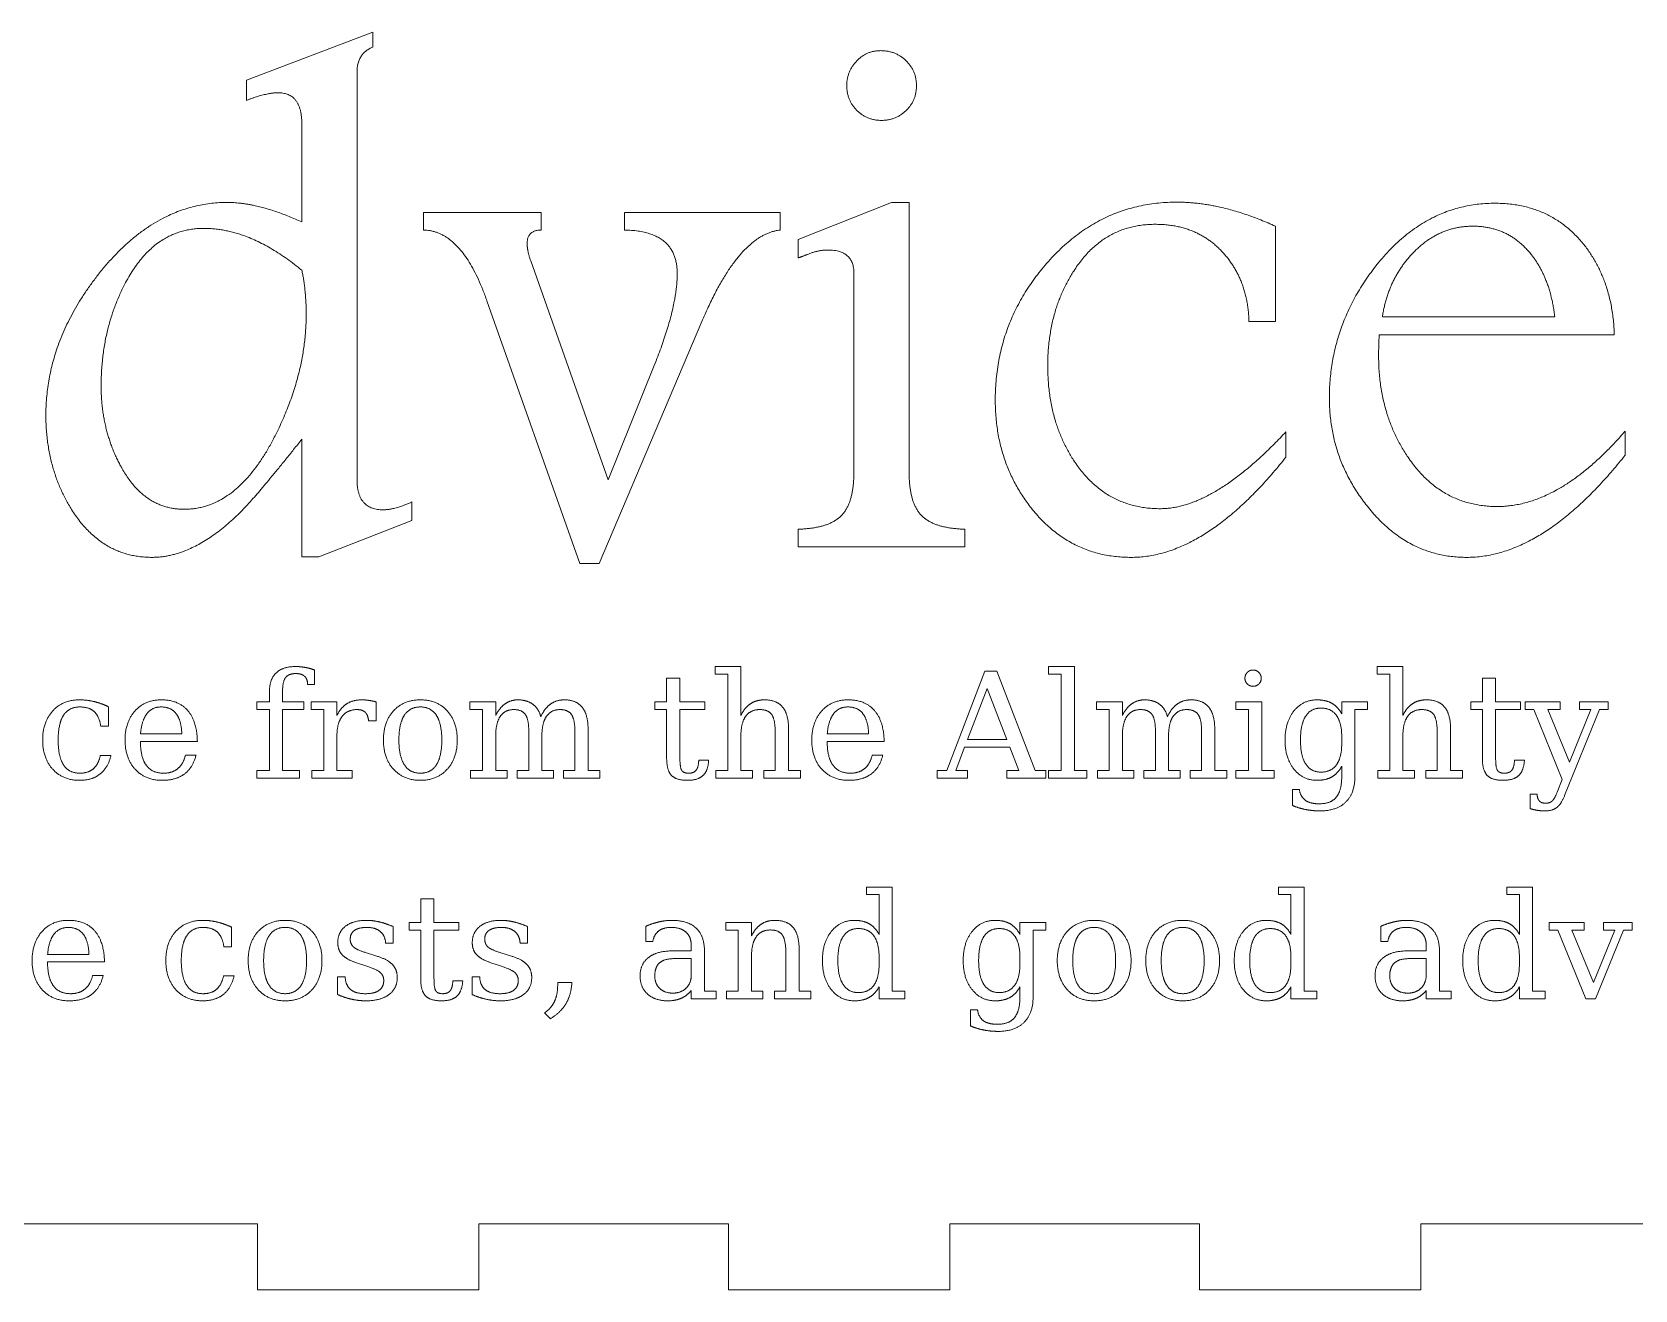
# Model space of a CAD drawing. Header units: millimetres. Extents: x 1 to 454, y 98 to 299.
# Drawn here: x 316 to 388.8, y 97.7 to 154.8 of the extents above; entities that cross this region are included whole.
import ezdxf

# ---------------------------------------------------------------- set-up
doc = ezdxf.new("R2010")
doc.units = ezdxf.units.MM
doc.layers.add('VISIBLE', color=7, linetype='Continuous', lineweight=0)

msp = doc.modelspace()

# ---------------------------------------------------------------- linework, layer by layer
at = {"layer": 'VISIBLE'}
for p, q in [((325.777, 152.604), (331.507, 154.786)), ((331.507, 154.786), (331.507, 154.104)), ((330.788, 152.976), (330.788, 134.484)), ((325.777, 151.686), (325.777, 152.604)), ((328.282, 146.179), (328.282, 150.632)), ((350.793, 145.385), (355.022, 147.06)), ((355.022, 147.06), (355.828, 147.06)), ((355.828, 147.06), (355.828, 134.819)), ((333.801, 146.601), (339.134, 146.601)), ((333.801, 145.807), (333.801, 146.601)), ((339.134, 146.601), (339.134, 145.807)), ((342.917, 146.601), (349.986, 146.601)), ((342.917, 145.807), (342.917, 146.601)), ((349.986, 146.601), (349.986, 145.807)), ((372.447, 145.981), (372.447, 141.665)), ((350.793, 144.542), (350.793, 145.385)), ((338.663, 144.406), (342.185, 134.484)), ((353.323, 134.819), (353.323, 143.86)), ((340.895, 130.689), (336.679, 142.595)), ((377.296, 141.876), (385.11, 141.876)), ((346.427, 141.652), (341.776, 130.689)), ((372.447, 141.665), (371.244, 141.665)), ((387.814, 141.057), (377.148, 141.057)), ((342.185, 134.484), (344.269, 139.668)), ((388.31, 136.691), (388.31, 135.6)), ((328.282, 130.986), (328.282, 136.319)), ((372.918, 136.654), (372.918, 135.501)), ((333.28, 133.479), (333.28, 132.636)), ((333.28, 132.636), (329.051, 130.986)), ((350.793, 131.445), (350.793, 132.239)), ((358.358, 132.239), (358.358, 131.445)), ((329.051, 130.986), (328.282, 130.986)), ((358.358, 131.445), (350.793, 131.445)), ((341.776, 130.689), (340.895, 130.689)), ((328.863, 125.853), (328.863, 125.196)), ((347.027, 125.667), (347.027, 126.011)), ((347.027, 126.011), (348.199, 126.011)), ((348.199, 126.011), (348.199, 123.792)), ((357.535, 121.29), (359.266, 125.806)), ((359.266, 125.806), (359.813, 125.806)), ((359.813, 125.806), (361.548, 121.29)), ((362.154, 125.667), (362.154, 126.011)), ((362.154, 126.011), (363.328, 126.011)), ((363.328, 126.011), (363.328, 121.29)), ((377.054, 126.011), (378.226, 126.011)), ((377.054, 125.667), (377.054, 126.011)), ((378.226, 126.011), (378.226, 123.792)), ((328.863, 125.196), (328.548, 125.196)), ((344.83, 124.407), (344.83, 125.482)), ((344.83, 125.482), (345.433, 125.482)), ((345.433, 125.482), (345.433, 124.407)), ((347.601, 125.667), (347.027, 125.667)), ((347.601, 121.29), (347.601, 125.667)), ((362.73, 125.667), (362.154, 125.667)), ((362.73, 121.29), (362.73, 125.667)), ((377.627, 125.667), (377.054, 125.667)), ((377.627, 121.29), (377.627, 125.667)), ((381.829, 125.482), (382.432, 125.482)), ((381.829, 124.407), (381.829, 125.482)), ((382.432, 125.482), (382.432, 124.407)), ((326.236, 124.407), (326.81, 124.407)), ((326.236, 124.058), (326.236, 124.407)), ((326.81, 124.407), (326.81, 124.842)), ((327.408, 124.854), (327.408, 124.407)), ((327.408, 124.407), (328.375, 124.407)), ((328.375, 124.407), (328.375, 124.058)), ((328.704, 124.066), (328.704, 124.407)), ((328.704, 124.407), (329.876, 124.407)), ((329.876, 124.407), (329.876, 123.79)), ((331.651, 124.412), (331.651, 123.546)), ((335.906, 124.066), (335.906, 124.407)), ((335.906, 124.407), (337.078, 124.407)), ((337.078, 124.407), (337.078, 123.792)), ((344.302, 124.058), (344.302, 124.407)), ((344.302, 124.407), (344.83, 124.407)), ((345.433, 124.407), (346.558, 124.407)), ((346.558, 124.407), (346.558, 124.058)), ((359.373, 125.018), (358.482, 122.706)), ((360.267, 122.706), (359.373, 125.018)), ((364.332, 124.066), (364.332, 124.407)), ((364.332, 124.407), (365.503, 124.407)), ((365.503, 124.407), (365.503, 123.792)), ((370.655, 124.058), (370.655, 124.407)), ((370.655, 124.407), (371.827, 124.407)), ((371.827, 124.407), (371.827, 121.29)), ((375.45, 124.407), (376.622, 124.407)), ((375.45, 123.865), (375.45, 124.407)), ((376.622, 124.407), (376.622, 124.058)), ((381.302, 124.407), (381.829, 124.407)), ((381.302, 124.058), (381.302, 124.407)), ((382.432, 124.407), (383.558, 124.407)), ((383.558, 124.407), (383.558, 124.058)), ((383.768, 124.407), (385.359, 124.407)), ((383.768, 124.058), (383.768, 124.407)), ((385.359, 124.407), (385.359, 124.058)), ((386.236, 124.407), (387.535, 124.407)), ((386.236, 124.058), (386.236, 124.407)), ((387.535, 124.407), (387.535, 124.058)), ((319.51, 124.19), (319.51, 123.304)), ((326.81, 124.058), (326.236, 124.058)), ((326.81, 121.29), (326.81, 124.058)), ((328.375, 124.058), (327.408, 124.058)), ((327.408, 124.058), (327.408, 121.29)), ((329.278, 124.066), (328.704, 124.066)), ((329.278, 121.29), (329.278, 124.066)), ((336.48, 124.066), (335.906, 124.066)), ((336.48, 121.29), (336.48, 124.066)), ((344.83, 124.058), (344.302, 124.058)), ((344.83, 121.859), (344.83, 124.058)), ((345.433, 124.058), (345.433, 121.859)), ((346.558, 124.058), (345.433, 124.058)), ((364.905, 124.066), (364.332, 124.066)), ((364.905, 121.29), (364.905, 124.066)), ((371.229, 124.058), (370.655, 124.058)), ((371.229, 121.29), (371.229, 124.058)), ((376.048, 124.058), (376.048, 121.019)), ((376.622, 124.058), (376.048, 124.058)), ((381.829, 124.058), (381.302, 124.058)), ((381.829, 121.859), (381.829, 124.058)), ((383.558, 124.058), (382.432, 124.058)), ((382.432, 124.058), (382.432, 121.859)), ((384.161, 124.058), (383.768, 124.058)), ((385.455, 120.887), (384.161, 124.058)), ((385.359, 124.058), (384.805, 124.058)), ((384.805, 124.058), (385.779, 121.678)), ((387.147, 124.058), (385.562, 120.164)), ((385.779, 121.678), (386.753, 124.058)), ((386.753, 124.058), (386.236, 124.058)), ((387.535, 124.058), (387.147, 124.058)), ((319.51, 123.304), (319.161, 123.304)), ((320.965, 122.957), (322.84, 122.957)), ((329.876, 122.872), (329.876, 121.29)), ((331.651, 123.546), (331.307, 123.546)), ((337.078, 122.872), (337.078, 121.29)), ((338.575, 121.29), (338.575, 123.101)), ((339.173, 122.872), (339.173, 121.29)), ((340.669, 121.29), (340.669, 123.077)), ((341.268, 123.145), (341.268, 121.29)), ((348.199, 122.872), (348.199, 121.29)), ((349.759, 121.29), (349.759, 122.957)), ((350.362, 123.145), (350.362, 121.29)), ((352.115, 122.957), (353.99, 122.957)), ((365.503, 122.872), (365.503, 121.29)), ((367, 121.29), (367, 123.101)), ((367.598, 122.872), (367.598, 121.29)), ((369.095, 121.29), (369.095, 123.077)), ((369.693, 123.145), (369.693, 121.29)), ((378.226, 122.872), (378.226, 121.29)), ((379.786, 121.29), (379.786, 122.957)), ((380.389, 123.145), (380.389, 121.29)), ((320.965, 122.613), (320.965, 122.586)), ((323.545, 122.613), (320.965, 122.613)), ((354.695, 122.613), (352.115, 122.613)), ((352.115, 122.613), (352.115, 122.586)), ((358.348, 122.357), (357.94, 121.29)), ((360.394, 122.357), (358.348, 122.357)), ((358.482, 122.706), (360.267, 122.706)), ((360.799, 121.29), (360.394, 122.357)), ((375.45, 122.503), (375.45, 122.847)), ((319.144, 121.983), (319.625, 121.983)), ((323.006, 121.993), (323.487, 121.993)), ((346.285, 121.759), (346.736, 121.759)), ((354.156, 121.993), (354.637, 121.993)), ((375.45, 121.019), (375.45, 121.485)), ((383.284, 121.759), (383.736, 121.759)), ((326.236, 120.946), (326.236, 121.29)), ((326.236, 121.29), (326.81, 121.29)), ((328.177, 120.946), (326.236, 120.946)), ((327.408, 121.29), (328.177, 121.29)), ((328.177, 121.29), (328.177, 120.946)), ((328.738, 120.946), (328.738, 121.29)), ((328.738, 121.29), (329.278, 121.29)), ((330.569, 120.946), (328.738, 120.946)), ((329.876, 121.29), (330.569, 121.29)), ((330.569, 121.29), (330.569, 120.946)), ((335.94, 121.29), (336.48, 121.29)), ((335.94, 120.946), (335.94, 121.29)), ((337.598, 120.946), (335.94, 120.946)), ((337.078, 121.29), (337.598, 121.29)), ((337.598, 121.29), (337.598, 120.946)), ((338.055, 121.29), (338.575, 121.29)), ((338.055, 120.946), (338.055, 121.29)), ((339.693, 120.946), (338.055, 120.946)), ((339.173, 121.29), (339.693, 121.29)), ((339.693, 121.29), (339.693, 120.946)), ((340.149, 121.29), (340.669, 121.29)), ((340.149, 120.946), (340.149, 121.29)), ((341.807, 120.946), (340.149, 120.946)), ((341.268, 121.29), (341.807, 121.29)), ((341.807, 121.29), (341.807, 120.946)), ((347.061, 120.946), (347.061, 121.29)), ((347.061, 121.29), (347.601, 121.29)), ((348.719, 120.946), (347.061, 120.946)), ((348.199, 121.29), (348.719, 121.29)), ((348.719, 121.29), (348.719, 120.946)), ((349.241, 120.946), (349.241, 121.29)), ((349.241, 121.29), (349.759, 121.29)), ((350.897, 120.946), (349.241, 120.946)), ((350.362, 121.29), (350.897, 121.29)), ((350.897, 121.29), (350.897, 120.946)), ((357.107, 120.946), (357.107, 121.29)), ((357.107, 121.29), (357.535, 121.29)), ((358.475, 120.946), (357.107, 120.946)), ((357.94, 121.29), (358.475, 121.29)), ((358.475, 121.29), (358.475, 120.946)), ((360.259, 121.29), (360.799, 121.29)), ((360.259, 120.946), (360.259, 121.29)), ((362.027, 120.946), (360.259, 120.946)), ((361.548, 121.29), (362.027, 121.29)), ((362.027, 121.29), (362.027, 120.946)), ((362.154, 120.946), (362.154, 121.29)), ((362.154, 121.29), (362.73, 121.29)), ((363.895, 120.946), (362.154, 120.946)), ((363.328, 121.29), (363.895, 121.29)), ((363.895, 121.29), (363.895, 120.946)), ((364.366, 121.29), (364.905, 121.29)), ((364.366, 120.946), (364.366, 121.29)), ((366.023, 120.946), (364.366, 120.946)), ((365.503, 121.29), (366.023, 121.29)), ((366.023, 121.29), (366.023, 120.946)), ((366.48, 121.29), (367, 121.29)), ((366.48, 120.946), (366.48, 121.29)), ((368.118, 120.946), (366.48, 120.946)), ((367.598, 121.29), (368.118, 121.29)), ((368.118, 121.29), (368.118, 120.946)), ((368.575, 120.946), (368.575, 121.29)), ((368.575, 121.29), (369.095, 121.29)), ((370.232, 120.946), (368.575, 120.946)), ((369.693, 121.29), (370.232, 121.29)), ((370.232, 121.29), (370.232, 120.946)), ((370.655, 120.946), (370.655, 121.29)), ((370.655, 121.29), (371.229, 121.29)), ((372.393, 120.946), (370.655, 120.946)), ((371.827, 121.29), (372.393, 121.29)), ((372.393, 121.29), (372.393, 120.946)), ((377.088, 121.29), (377.627, 121.29)), ((377.088, 120.946), (377.088, 121.29)), ((378.746, 120.946), (377.088, 120.946)), ((378.226, 121.29), (378.746, 121.29)), ((378.746, 121.29), (378.746, 120.946)), ((379.268, 120.946), (379.268, 121.29)), ((379.268, 121.29), (379.786, 121.29)), ((380.923, 120.946), (379.268, 120.946)), ((380.389, 121.29), (380.923, 121.29)), ((380.923, 121.29), (380.923, 120.946)), ((385.225, 120.311), (385.455, 120.887)), ((373.213, 120.435), (373.526, 120.435)), ((373.213, 119.71), (373.213, 120.435)), ((384.002, 119.564), (384.002, 120.225)), ((384.002, 120.225), (384.307, 120.225)), ((353.899, 116.011), (355.064, 116.011)), ((353.899, 115.667), (353.899, 116.011)), ((354.466, 115.667), (353.899, 115.667)), ((354.466, 113.865), (354.466, 115.667)), ((355.064, 116.011), (355.064, 111.29)), ((372.581, 116.011), (373.746, 116.011)), ((372.581, 115.667), (372.581, 116.011)), ((373.147, 115.667), (372.581, 115.667)), ((373.147, 113.865), (373.147, 115.667)), ((373.746, 116.011), (373.746, 111.29)), ((382.942, 116.011), (384.107, 116.011)), ((382.942, 115.667), (382.942, 116.011)), ((383.509, 115.667), (382.942, 115.667)), ((383.509, 113.865), (383.509, 115.667)), ((384.107, 116.011), (384.107, 111.29)), ((333.675, 114.407), (333.675, 115.482)), ((333.675, 115.482), (334.278, 115.482)), ((334.278, 115.482), (334.278, 114.407)), ((325.096, 114.19), (325.096, 113.304)), ((332.425, 114.219), (332.425, 113.465)), ((333.147, 114.407), (333.675, 114.407)), ((333.147, 114.058), (333.147, 114.407)), ((334.278, 114.407), (335.403, 114.407)), ((335.403, 114.407), (335.403, 114.058)), ((338.526, 114.219), (338.526, 113.465)), ((343.892, 113.533), (343.892, 114.234)), ((347.508, 114.407), (348.68, 114.407)), ((347.508, 114.058), (347.508, 114.407)), ((348.68, 114.407), (348.68, 113.792)), ((360.853, 113.865), (360.853, 114.407)), ((360.853, 114.407), (362.024, 114.407)), ((362.024, 114.407), (362.024, 114.058)), ((377.23, 113.533), (377.23, 114.234)), ((384.854, 114.058), (384.854, 114.407)), ((384.854, 114.407), (386.446, 114.407)), ((386.446, 114.407), (386.446, 114.058)), ((387.322, 114.407), (388.621, 114.407)), ((387.322, 114.058), (387.322, 114.407)), ((388.621, 114.407), (388.621, 114.058)), ((332.425, 113.465), (332.081, 113.465)), ((333.675, 114.058), (333.147, 114.058)), ((333.675, 111.859), (333.675, 114.058)), ((334.278, 114.058), (334.278, 111.859)), ((335.403, 114.058), (334.278, 114.058)), ((338.526, 113.465), (338.182, 113.465)), ((344.202, 113.533), (343.892, 113.533)), ((348.082, 114.058), (347.508, 114.058)), ((348.082, 111.29), (348.082, 114.058)), ((361.451, 114.058), (361.451, 111.019)), ((362.024, 114.058), (361.451, 114.058)), ((377.54, 113.533), (377.23, 113.533)), ((385.247, 114.058), (384.854, 114.058)), ((386.522, 110.946), (385.247, 114.058)), ((386.446, 114.058), (385.892, 114.058)), ((385.892, 114.058), (386.866, 111.678)), ((386.866, 111.678), (387.84, 114.058)), ((388.233, 114.058), (386.961, 110.946)), ((387.84, 114.058), (387.322, 114.058)), ((388.621, 114.058), (388.233, 114.058)), ((316.751, 112.957), (318.626, 112.957)), ((325.096, 113.304), (324.747, 113.304)), ((331.211, 113.026), (331.685, 112.879)), ((337.313, 113.026), (337.786, 112.879)), ((345.108, 113.114), (345.948, 113.114)), ((345.948, 112.764), (345.176, 112.764)), ((345.948, 113.114), (345.948, 113.35)), ((345.948, 112.032), (345.948, 112.764)), ((346.546, 113.106), (346.546, 111.29)), ((348.68, 112.872), (348.68, 111.29)), ((350.24, 111.29), (350.24, 112.957)), ((350.843, 113.145), (350.843, 111.29)), ((354.466, 112.506), (354.466, 112.847)), ((360.853, 112.503), (360.853, 112.847)), ((373.147, 112.506), (373.147, 112.847)), ((378.445, 113.114), (379.285, 113.114)), ((379.285, 112.764), (378.514, 112.764)), ((379.285, 113.114), (379.285, 113.35)), ((379.285, 112.032), (379.285, 112.764)), ((379.883, 113.106), (379.883, 111.29)), ((383.509, 112.506), (383.509, 112.847)), ((316.751, 112.613), (316.751, 112.586)), ((319.332, 112.613), (316.751, 112.613)), ((318.792, 111.993), (319.273, 111.993)), ((324.73, 111.983), (325.21, 111.983)), ((331.192, 112.432), (330.76, 112.579)), ((337.293, 112.432), (336.861, 112.579)), ((329.905, 111.944), (330.25, 111.944)), ((329.905, 111.136), (329.905, 111.944)), ((335.13, 111.759), (335.582, 111.759)), ((336.006, 111.944), (336.351, 111.944)), ((336.006, 111.136), (336.006, 111.944)), ((339.888, 111.685), (340.53, 111.685)), ((339.888, 111.566), (339.888, 111.685)), ((345.948, 110.946), (345.948, 111.319)), ((346.546, 111.29), (347.081, 111.29)), ((347.081, 111.29), (347.081, 110.946)), ((347.542, 110.946), (347.542, 111.29)), ((347.542, 111.29), (348.082, 111.29)), ((348.68, 111.29), (349.2, 111.29)), ((349.2, 111.29), (349.2, 110.946)), ((349.722, 110.946), (349.722, 111.29)), ((349.722, 111.29), (350.24, 111.29)), ((350.843, 111.29), (351.377, 111.29)), ((351.377, 111.29), (351.377, 110.946)), ((354.466, 110.946), (354.466, 111.485)), ((355.064, 111.29), (355.638, 111.29)), ((355.638, 111.29), (355.638, 110.946)), ((360.853, 111.019), (360.853, 111.485)), ((373.147, 110.946), (373.147, 111.485)), ((373.746, 111.29), (374.319, 111.29)), ((374.319, 111.29), (374.319, 110.946)), ((379.285, 110.946), (379.285, 111.319)), ((379.883, 111.29), (380.418, 111.29)), ((380.418, 111.29), (380.418, 110.946)), ((383.509, 110.946), (383.509, 111.485)), ((384.107, 111.29), (384.681, 111.29)), ((384.681, 111.29), (384.681, 110.946)), ((347.081, 110.946), (345.948, 110.946)), ((349.2, 110.946), (347.542, 110.946)), ((351.377, 110.946), (349.722, 110.946)), ((355.638, 110.946), (354.466, 110.946)), ((374.319, 110.946), (373.147, 110.946)), ((380.418, 110.946), (379.285, 110.946)), ((384.681, 110.946), (383.509, 110.946)), ((386.961, 110.946), (386.522, 110.946)), ((339.556, 110.037), (339.295, 110.299)), ((358.616, 110.435), (358.929, 110.435)), ((358.616, 109.71), (358.616, 110.435)), ((326.266, 100.738), (314.943, 100.738)), ((326.266, 97.738), (326.266, 100.738)), ((347.63, 100.738), (336.306, 100.738)), ((336.306, 100.738), (336.306, 97.738)), ((347.63, 97.738), (347.63, 100.738)), ((368.994, 100.738), (357.67, 100.738)), ((357.67, 100.738), (357.67, 97.738)), ((368.994, 97.738), (368.994, 100.738)), ((390.357, 100.738), (379.034, 100.738)), ((379.034, 100.738), (379.034, 97.738)), ((336.306, 97.738), (326.266, 97.738)), ((357.67, 97.738), (347.63, 97.738)), ((379.034, 97.738), (368.994, 97.738))]:
    msp.add_line(p, q, dxfattribs=at)
for points in [[(331.507, 154.104), (330.788, 153.819), (330.788, 152.976)], [(353, 152.356), (353, 153), (353.447, 153.472)], [(353.447, 153.472), (353.893, 153.943), (354.538, 153.943)], [(354.538, 153.943), (355.22, 153.943), (355.691, 153.484)], [(355.691, 153.484), (356.163, 153.025), (356.163, 152.356)], [(327.203, 152.033), (326.645, 152.033), (325.777, 151.686)], [(328.282, 150.632), (328.282, 152.033), (327.203, 152.033)], [(353.459, 151.233), (353, 151.686), (353, 152.356)], [(356.163, 152.356), (356.163, 151.686), (355.698, 151.233)], [(354.575, 150.78), (353.918, 150.78), (353.459, 151.233)], [(355.698, 151.233), (355.233, 150.78), (354.575, 150.78)], [(319.067, 143.81), (321.635, 147.06), (324.909, 147.06)], [(324.909, 147.06), (326.323, 147.06), (328.282, 146.179)], [(362.066, 144.294), (364.497, 147.072), (367.97, 147.072)], [(367.97, 147.072), (370.041, 147.072), (372.447, 145.981)], [(376.974, 144.145), (379.219, 147.023), (382.406, 147.023)], [(382.406, 147.023), (384.862, 147.023), (386.362, 145.237)], [(323.842, 145.882), (321.548, 145.882), (320.246, 143.339)], [(328.282, 143.984), (325.975, 145.882), (323.842, 145.882)], [(336.679, 142.595), (335.562, 145.782), (333.801, 145.807)], [(339.134, 145.807), (338.502, 145.807), (338.502, 145.199)], [(345.311, 143.835), (345.311, 145.77), (342.917, 145.807)], [(349.986, 145.807), (348.089, 145.609), (346.427, 141.652)], [(366.99, 146.068), (364.646, 146.068), (363.294, 143.947)], [(370.035, 144.815), (368.875, 146.068), (366.99, 146.068)], [(381.402, 145.981), (379.802, 145.981), (378.623, 144.703)], [(384.043, 144.703), (383.026, 145.981), (381.402, 145.981)], [(338.502, 145.199), (338.502, 144.877), (338.663, 144.406)], [(351.189, 144.691), (350.904, 144.579), (350.793, 144.542)], [(352.132, 144.902), (351.698, 144.902), (351.189, 144.691)], [(353.323, 143.86), (353.323, 144.902), (352.132, 144.902)], [(371.244, 141.665), (371.194, 143.562), (370.035, 144.815)], [(378.623, 144.703), (377.544, 143.537), (377.296, 141.876)], [(385.11, 141.876), (384.924, 143.587), (384.043, 144.703)], [(386.362, 145.237), (387.739, 143.562), (387.814, 141.057)], [(328.481, 141.975), (328.481, 143.103), (328.282, 143.984)], [(359.735, 138.093), (359.735, 141.615), (362.066, 144.294)], [(374.89, 138.192), (374.89, 141.466), (376.974, 144.145)], [(316.674, 137.411), (316.674, 140.772), (319.067, 143.81)], [(320.246, 143.339), (319.179, 141.268), (319.179, 138.738)], [(344.269, 139.668), (345.311, 142.26), (345.311, 143.835)], [(363.294, 143.947), (362.116, 142.124), (362.116, 139.643)], [(327.067, 136.468), (328.481, 139.271), (328.481, 141.975)], [(377.148, 141.057), (377.123, 140.412), (377.123, 140.114)], [(362.116, 139.643), (362.116, 137.101), (363.356, 135.265)], [(377.123, 140.114), (377.123, 137.46), (378.462, 135.501)], [(319.179, 138.738), (319.179, 136.753), (320.06, 135.116)], [(376.602, 133.293), (374.89, 135.451), (374.89, 138.192)], [(317.84, 133.132), (316.674, 135.005), (316.674, 137.411)], [(361.372, 133.194), (359.735, 135.278), (359.735, 138.093)], [(382.505, 133.268), (385.358, 133.268), (388.31, 136.691)], [(322.949, 133.144), (325.38, 133.144), (327.067, 136.468)], [(328.282, 136.319), (326.224, 133.715), (325.38, 132.896)], [(367.213, 133.169), (369.669, 133.169), (372.918, 136.654)], [(363.356, 135.265), (364.782, 133.169), (367.213, 133.169)], [(372.918, 135.501), (369.297, 130.962), (365.899, 130.962)], [(378.462, 135.501), (379.975, 133.268), (382.505, 133.268)], [(388.31, 135.6), (384.626, 130.962), (381.116, 130.962)], [(320.06, 135.116), (321.114, 133.144), (322.949, 133.144)], [(352.752, 132.853), (353.323, 133.43), (353.323, 134.819)], [(355.828, 134.819), (355.828, 133.43), (356.398, 132.853)], [(330.788, 134.484), (330.788, 133.12), (331.966, 133.12)], [(321.486, 130.962), (319.204, 130.962), (317.84, 133.132)], [(331.966, 133.12), (332.499, 133.12), (333.28, 133.479)], [(365.899, 130.962), (363.145, 130.962), (361.372, 133.194)], [(381.116, 130.962), (378.437, 130.962), (376.602, 133.293)], [(325.38, 132.896), (323.371, 130.962), (321.486, 130.962)], [(350.793, 132.239), (352.182, 132.276), (352.752, 132.853)], [(356.398, 132.853), (356.969, 132.276), (358.358, 132.239)], [(327.111, 125.716), (327.413, 126.011), (327.994, 126.011)], [(327.994, 126.011), (328.211, 126.011), (328.429, 125.972)], [(328.429, 125.972), (328.648, 125.933), (328.863, 125.853)], [(371.169, 125.742), (371.277, 125.853), (371.431, 125.853)], [(371.431, 125.853), (371.583, 125.853), (371.691, 125.742)], [(326.81, 124.842), (326.81, 125.421), (327.111, 125.716)], [(327.544, 125.509), (327.408, 125.325), (327.408, 124.854)], [(328.018, 125.692), (327.681, 125.692), (327.544, 125.509)], [(328.41, 125.566), (328.274, 125.692), (328.018, 125.692)], [(328.548, 125.196), (328.545, 125.44), (328.41, 125.566)], [(371.06, 125.482), (371.06, 125.631), (371.169, 125.742)], [(371.169, 125.22), (371.06, 125.328), (371.06, 125.482)], [(371.431, 125.113), (371.277, 125.113), (371.169, 125.22)], [(371.692, 125.22), (371.585, 125.113), (371.431, 125.113)], [(371.691, 125.742), (371.8, 125.631), (371.8, 125.482)], [(371.8, 125.482), (371.8, 125.328), (371.692, 125.22)], [(316.988, 124.003), (317.447, 124.5), (318.201, 124.5)], [(318.201, 124.5), (318.531, 124.5), (318.855, 124.423)], [(318.855, 124.423), (319.18, 124.346), (319.51, 124.19)], [(320.717, 123.999), (321.17, 124.5), (321.905, 124.5)], [(321.905, 124.5), (322.689, 124.5), (323.108, 124.017)], [(329.876, 123.79), (330.052, 124.151), (330.329, 124.326)], [(330.329, 124.326), (330.606, 124.5), (331.004, 124.5)], [(331.004, 124.5), (331.15, 124.5), (331.312, 124.477)], [(331.312, 124.477), (331.473, 124.454), (331.651, 124.412)], [(332.443, 124.002), (332.901, 124.5), (333.66, 124.5)], [(333.66, 124.5), (334.417, 124.5), (334.875, 124.002)], [(337.502, 124.318), (337.759, 124.5), (338.084, 124.5)], [(338.084, 124.5), (338.489, 124.5), (338.759, 124.3)], [(339.562, 124.306), (339.832, 124.5), (340.189, 124.5)], [(340.189, 124.5), (340.733, 124.5), (341, 124.163)], [(348.631, 124.321), (348.897, 124.5), (349.249, 124.5)], [(349.249, 124.5), (349.822, 124.5), (350.092, 124.172)], [(351.867, 123.999), (352.32, 124.5), (353.055, 124.5)], [(353.055, 124.5), (353.838, 124.5), (354.258, 124.017)], [(365.927, 124.318), (366.185, 124.5), (366.509, 124.5)], [(366.509, 124.5), (366.915, 124.5), (367.184, 124.3)], [(367.988, 124.306), (368.257, 124.5), (368.614, 124.5)], [(368.614, 124.5), (369.158, 124.5), (369.426, 124.163)], [(373.283, 123.996), (373.687, 124.5), (374.329, 124.5)], [(374.329, 124.5), (374.73, 124.5), (375.002, 124.345)], [(375.002, 124.345), (375.274, 124.19), (375.45, 123.865)], [(378.658, 124.321), (378.924, 124.5), (379.275, 124.5)], [(379.275, 124.5), (379.849, 124.5), (380.119, 124.172)], [(316.529, 122.676), (316.529, 123.507), (316.988, 124.003)], [(317.476, 123.802), (317.23, 123.426), (317.23, 122.676)], [(318.209, 124.178), (317.723, 124.178), (317.476, 123.802)], [(318.863, 123.969), (318.633, 124.178), (318.209, 124.178)], [(319.161, 123.304), (319.092, 123.76), (318.863, 123.969)], [(320.264, 122.676), (320.264, 123.497), (320.717, 123.999)], [(321.254, 123.869), (321.016, 123.56), (320.965, 122.957)], [(321.905, 124.178), (321.492, 124.178), (321.254, 123.869)], [(322.585, 123.87), (322.349, 124.178), (321.905, 124.178)], [(322.84, 122.957), (322.82, 123.563), (322.585, 123.87)], [(323.108, 124.017), (323.528, 123.533), (323.545, 122.613)], [(330.113, 123.752), (329.876, 123.446), (329.876, 122.872)], [(330.792, 124.058), (330.35, 124.058), (330.113, 123.752)], [(331.163, 123.931), (331.036, 124.058), (330.792, 124.058)], [(331.307, 123.546), (331.29, 123.804), (331.163, 123.931)], [(331.985, 122.676), (331.985, 123.504), (332.443, 124.002)], [(332.931, 123.798), (332.686, 123.419), (332.686, 122.676)], [(333.66, 124.178), (333.177, 124.178), (332.931, 123.798)], [(334.387, 123.798), (334.141, 124.178), (333.66, 124.178)], [(334.632, 122.676), (334.632, 123.419), (334.387, 123.798)], [(334.875, 124.002), (335.333, 123.504), (335.333, 122.676)], [(337.078, 123.792), (337.244, 124.136), (337.502, 124.318)], [(337.288, 123.756), (337.078, 123.453), (337.078, 122.872)], [(337.901, 124.058), (337.498, 124.058), (337.288, 123.756)], [(338.418, 123.839), (338.262, 124.058), (337.901, 124.058)], [(338.575, 123.101), (338.575, 123.619), (338.418, 123.839)], [(338.759, 124.3), (339.029, 124.1), (339.122, 123.734)], [(339.122, 123.734), (339.293, 124.112), (339.562, 124.306)], [(339.383, 123.756), (339.173, 123.453), (339.173, 122.872)], [(339.996, 124.058), (339.593, 124.058), (339.383, 123.756)], [(340.513, 123.834), (340.357, 124.058), (339.996, 124.058)], [(340.669, 123.077), (340.669, 123.609), (340.513, 123.834)], [(341, 124.163), (341.268, 123.826), (341.268, 123.145)], [(348.199, 123.792), (348.365, 124.141), (348.631, 124.321)], [(348.417, 123.756), (348.199, 123.453), (348.199, 122.872)], [(349.053, 124.058), (348.636, 124.058), (348.417, 123.756)], [(349.604, 123.825), (349.449, 124.058), (349.053, 124.058)], [(349.759, 122.957), (349.759, 123.592), (349.604, 123.825)], [(350.092, 124.172), (350.362, 123.843), (350.362, 123.145)], [(351.414, 122.676), (351.414, 123.497), (351.867, 123.999)], [(352.404, 123.869), (352.166, 123.56), (352.115, 122.957)], [(353.055, 124.178), (352.642, 124.178), (352.404, 123.869)], [(353.735, 123.87), (353.499, 124.178), (353.055, 124.178)], [(353.99, 122.957), (353.97, 123.563), (353.735, 123.87)], [(354.258, 124.017), (354.678, 123.533), (354.695, 122.613)], [(365.503, 123.792), (365.669, 124.136), (365.927, 124.318)], [(365.713, 123.756), (365.503, 123.453), (365.503, 122.872)], [(366.326, 124.058), (365.923, 124.058), (365.713, 123.756)], [(366.844, 123.839), (366.688, 124.058), (366.326, 124.058)], [(367, 123.101), (367, 123.619), (366.844, 123.839)], [(367.184, 124.3), (367.454, 124.1), (367.547, 123.734)], [(367.547, 123.734), (367.718, 124.112), (367.988, 124.306)], [(367.808, 123.756), (367.598, 123.453), (367.598, 122.872)], [(368.421, 124.058), (368.018, 124.058), (367.808, 123.756)], [(368.939, 123.834), (368.782, 124.058), (368.421, 124.058)], [(369.095, 123.077), (369.095, 123.609), (368.939, 123.834)], [(369.426, 124.163), (369.693, 123.826), (369.693, 123.145)], [(372.879, 122.676), (372.879, 123.492), (373.283, 123.996)], [(373.816, 123.762), (373.58, 123.397), (373.58, 122.676)], [(374.515, 124.127), (374.053, 124.127), (373.816, 123.762)], [(375.21, 123.797), (374.971, 124.127), (374.515, 124.127)], [(375.45, 122.847), (375.45, 123.468), (375.21, 123.797)], [(378.226, 123.792), (378.392, 124.141), (378.658, 124.321)], [(378.444, 123.756), (378.226, 123.453), (378.226, 122.872)], [(379.08, 124.058), (378.663, 124.058), (378.444, 123.756)], [(379.631, 123.825), (379.476, 124.058), (379.08, 124.058)], [(379.786, 122.957), (379.786, 123.592), (379.631, 123.825)], [(380.119, 124.172), (380.389, 123.843), (380.389, 123.145)], [(316.988, 121.35), (316.529, 121.849), (316.529, 122.676)], [(317.23, 122.676), (317.23, 121.927), (317.475, 121.55)], [(320.724, 121.35), (320.264, 121.849), (320.264, 122.676)], [(320.965, 122.586), (320.965, 121.885), (321.229, 121.529)], [(332.444, 121.35), (331.985, 121.849), (331.985, 122.676)], [(332.686, 122.676), (332.686, 121.934), (332.934, 121.553)], [(334.387, 121.553), (334.632, 121.934), (334.632, 122.676)], [(335.333, 122.676), (335.333, 121.849), (334.875, 121.35)], [(351.874, 121.35), (351.414, 121.849), (351.414, 122.676)], [(352.115, 122.586), (352.115, 121.885), (352.378, 121.529)], [(373.284, 121.357), (372.879, 121.864), (372.879, 122.676)], [(373.58, 122.676), (373.58, 121.961), (373.816, 121.593)], [(375.21, 121.551), (375.45, 121.878), (375.45, 122.503)], [(317.475, 121.55), (317.72, 121.173), (318.209, 121.173)], [(318.827, 121.374), (319.058, 121.575), (319.144, 121.983)], [(319.625, 121.983), (319.498, 121.429), (319.136, 121.14)], [(321.229, 121.529), (321.492, 121.173), (322.007, 121.173)], [(322.653, 121.379), (322.906, 121.585), (323.006, 121.993)], [(323.487, 121.993), (323.343, 121.424), (322.957, 121.137)], [(332.934, 121.553), (333.182, 121.173), (333.66, 121.173)], [(333.66, 121.173), (334.141, 121.173), (334.387, 121.553)], [(345.044, 121.08), (344.83, 121.309), (344.83, 121.859)], [(345.433, 121.859), (345.433, 121.419), (345.517, 121.296)], [(346.17, 121.311), (346.277, 121.448), (346.285, 121.759)], [(346.736, 121.759), (346.71, 121.287), (346.479, 121.069)], [(352.378, 121.529), (352.642, 121.173), (353.157, 121.173)], [(353.803, 121.379), (354.056, 121.585), (354.156, 121.993)], [(354.637, 121.993), (354.493, 121.424), (354.107, 121.137)], [(373.816, 121.593), (374.053, 121.224), (374.515, 121.224)], [(374.515, 121.224), (374.971, 121.224), (375.21, 121.551)], [(375.45, 121.485), (375.274, 121.16), (375.002, 121.005)], [(382.044, 121.08), (381.829, 121.309), (381.829, 121.859)], [(382.432, 121.859), (382.432, 121.419), (382.516, 121.296)], [(383.169, 121.311), (383.277, 121.448), (383.284, 121.759)], [(383.736, 121.759), (383.709, 121.287), (383.478, 121.069)], [(318.201, 120.85), (317.447, 120.85), (316.988, 121.35)], [(319.136, 121.14), (318.775, 120.85), (318.201, 120.85)], [(318.209, 121.173), (318.597, 121.173), (318.827, 121.374)], [(321.944, 120.85), (321.185, 120.85), (320.724, 121.35)], [(322.957, 121.137), (322.571, 120.85), (321.944, 120.85)], [(322.007, 121.173), (322.4, 121.173), (322.653, 121.379)], [(333.66, 120.85), (332.903, 120.85), (332.444, 121.35)], [(334.875, 121.35), (334.417, 120.85), (333.66, 120.85)], [(345.777, 120.85), (345.259, 120.85), (345.044, 121.08)], [(345.517, 121.296), (345.601, 121.173), (345.831, 121.173)], [(346.479, 121.069), (346.248, 120.85), (345.777, 120.85)], [(345.831, 121.173), (346.063, 121.173), (346.17, 121.311)], [(353.094, 120.85), (352.335, 120.85), (351.874, 121.35)], [(354.107, 121.137), (353.721, 120.85), (353.094, 120.85)], [(353.157, 121.173), (353.55, 121.173), (353.803, 121.379)], [(374.329, 120.85), (373.689, 120.85), (373.284, 121.357)], [(375.002, 121.005), (374.73, 120.85), (374.329, 120.85)], [(375.203, 120.084), (375.45, 120.382), (375.45, 121.019)], [(376.048, 121.019), (376.048, 120.274), (375.638, 119.869)], [(382.776, 120.85), (382.259, 120.85), (382.044, 121.08)], [(382.516, 121.296), (382.601, 121.173), (382.83, 121.173)], [(383.478, 121.069), (383.248, 120.85), (382.776, 120.85)], [(382.83, 121.173), (383.062, 121.173), (383.169, 121.311)], [(373.526, 120.435), (373.585, 120.098), (373.803, 119.942)], [(374.429, 119.786), (374.957, 119.786), (375.203, 120.084)], [(384.307, 120.225), (384.327, 120.006), (384.419, 119.909)], [(384.996, 119.912), (385.105, 120.01), (385.225, 120.311)], [(385.562, 120.164), (385.398, 119.759), (385.199, 119.611)], [(373.813, 119.526), (373.499, 119.588), (373.213, 119.71)], [(373.803, 119.942), (374.022, 119.786), (374.429, 119.786)], [(374.468, 119.464), (374.126, 119.464), (373.813, 119.526)], [(375.638, 119.869), (375.228, 119.464), (374.468, 119.464)], [(384.327, 119.489), (384.166, 119.515), (384.002, 119.564)], [(384.639, 119.464), (384.488, 119.464), (384.327, 119.489)], [(384.419, 119.909), (384.512, 119.813), (384.708, 119.813)], [(385.199, 119.611), (385.001, 119.464), (384.639, 119.464)], [(384.708, 119.813), (384.886, 119.813), (384.996, 119.912)], [(316.503, 113.999), (316.956, 114.5), (317.691, 114.5)], [(317.691, 114.178), (317.278, 114.178), (317.04, 113.869)], [(317.691, 114.5), (318.475, 114.5), (318.895, 114.017)], [(318.371, 113.87), (318.135, 114.178), (317.691, 114.178)], [(322.574, 114.003), (323.033, 114.5), (323.787, 114.5)], [(323.794, 114.178), (323.309, 114.178), (323.062, 113.802)], [(323.787, 114.5), (324.117, 114.5), (324.441, 114.423)], [(324.449, 113.969), (324.219, 114.178), (323.794, 114.178)], [(324.441, 114.423), (324.766, 114.346), (325.096, 114.19)], [(326.308, 114.002), (326.766, 114.5), (327.525, 114.5)], [(327.525, 114.178), (327.042, 114.178), (326.796, 113.798)], [(327.525, 114.5), (328.282, 114.5), (328.74, 114.002)], [(328.251, 113.798), (328.006, 114.178), (327.525, 114.178)], [(329.913, 113.485), (329.913, 113.961), (330.261, 114.23)], [(330.261, 114.23), (330.608, 114.5), (331.224, 114.5)], [(331.243, 114.178), (330.867, 114.178), (330.673, 114.045)], [(331.224, 114.5), (331.497, 114.5), (331.8, 114.428)], [(331.846, 113.989), (331.624, 114.178), (331.243, 114.178)], [(331.8, 114.428), (332.103, 114.356), (332.425, 114.219)], [(336.014, 113.485), (336.014, 113.961), (336.362, 114.23)], [(336.362, 114.23), (336.71, 114.5), (337.325, 114.5)], [(337.344, 114.178), (336.968, 114.178), (336.774, 114.045)], [(337.325, 114.5), (337.598, 114.5), (337.901, 114.428)], [(337.947, 113.989), (337.725, 114.178), (337.344, 114.178)], [(337.901, 114.428), (338.204, 114.356), (338.526, 114.219)], [(343.892, 114.234), (344.205, 114.368), (344.499, 114.434)], [(345.037, 114.178), (344.678, 114.178), (344.466, 114.016)], [(344.499, 114.434), (344.793, 114.5), (345.074, 114.5)], [(345.709, 113.962), (345.469, 114.178), (345.037, 114.178)], [(345.074, 114.5), (345.794, 114.5), (346.17, 114.144)], [(348.68, 113.792), (348.846, 114.141), (349.112, 114.321)], [(349.112, 114.321), (349.378, 114.5), (349.73, 114.5)], [(349.73, 114.5), (350.303, 114.5), (350.573, 114.172)], [(350.573, 114.172), (350.843, 113.843), (350.843, 113.145)], [(352.299, 113.996), (352.703, 114.5), (353.345, 114.5)], [(353.345, 114.5), (353.746, 114.5), (354.018, 114.345)], [(354.018, 114.345), (354.29, 114.19), (354.466, 113.865)], [(358.686, 113.996), (359.09, 114.5), (359.732, 114.5)], [(359.732, 114.5), (360.132, 114.5), (360.405, 114.345)], [(360.405, 114.345), (360.677, 114.19), (360.853, 113.865)], [(363.007, 114.002), (363.465, 114.5), (364.224, 114.5)], [(364.224, 114.178), (363.741, 114.178), (363.495, 113.798)], [(364.224, 114.5), (364.981, 114.5), (365.439, 114.002)], [(364.95, 113.798), (364.705, 114.178), (364.224, 114.178)], [(367.021, 114.002), (367.479, 114.5), (368.238, 114.5)], [(368.238, 114.178), (367.754, 114.178), (367.509, 113.798)], [(368.238, 114.5), (368.995, 114.5), (369.452, 114.002)], [(368.964, 113.798), (368.719, 114.178), (368.238, 114.178)], [(370.981, 113.996), (371.385, 114.5), (372.027, 114.5)], [(372.027, 114.5), (372.427, 114.5), (372.699, 114.345)], [(372.699, 114.345), (372.972, 114.19), (373.147, 113.865)], [(377.23, 114.234), (377.542, 114.368), (377.836, 114.434)], [(378.375, 114.178), (378.016, 114.178), (377.803, 114.016)], [(377.836, 114.434), (378.13, 114.5), (378.411, 114.5)], [(379.046, 113.962), (378.807, 114.178), (378.375, 114.178)], [(378.411, 114.5), (379.131, 114.5), (379.507, 114.144)], [(381.342, 113.996), (381.746, 114.5), (382.388, 114.5)], [(382.388, 114.5), (382.789, 114.5), (383.061, 114.345)], [(383.061, 114.345), (383.333, 114.19), (383.509, 113.865)], [(316.05, 112.676), (316.05, 113.497), (316.503, 113.999)], [(317.04, 113.869), (316.802, 113.56), (316.751, 112.957)], [(318.626, 112.957), (318.606, 113.563), (318.371, 113.87)], [(318.895, 114.017), (319.314, 113.533), (319.332, 112.613)], [(322.115, 112.676), (322.115, 113.507), (322.574, 114.003)], [(323.062, 113.802), (322.815, 113.426), (322.815, 112.676)], [(324.747, 113.304), (324.678, 113.76), (324.449, 113.969)], [(325.85, 112.676), (325.85, 113.504), (326.308, 114.002)], [(326.796, 113.798), (326.551, 113.419), (326.551, 112.676)], [(328.497, 112.676), (328.497, 113.419), (328.251, 113.798)], [(328.74, 114.002), (329.197, 113.504), (329.197, 112.676)], [(330.113, 112.938), (329.913, 113.153), (329.913, 113.485)], [(330.673, 114.045), (330.479, 113.912), (330.479, 113.643)], [(330.479, 113.643), (330.479, 113.426), (330.626, 113.294)], [(332.081, 113.465), (332.068, 113.8), (331.846, 113.989)], [(336.214, 112.938), (336.014, 113.153), (336.014, 113.485)], [(336.774, 114.045), (336.58, 113.912), (336.58, 113.643)], [(336.58, 113.643), (336.58, 113.426), (336.727, 113.294)], [(338.182, 113.465), (338.169, 113.8), (337.947, 113.989)], [(344.466, 114.016), (344.253, 113.853), (344.202, 113.533)], [(345.948, 113.35), (345.948, 113.746), (345.709, 113.962)], [(346.17, 114.144), (346.546, 113.787), (346.546, 113.106)], [(348.898, 113.759), (348.68, 113.455), (348.68, 112.872)], [(349.534, 114.063), (349.117, 114.063), (348.898, 113.759)], [(350.084, 113.828), (349.927, 114.063), (349.534, 114.063)], [(350.24, 112.957), (350.24, 113.592), (350.084, 113.828)], [(351.895, 112.676), (351.895, 113.492), (352.299, 113.996)], [(352.833, 113.762), (352.596, 113.397), (352.596, 112.676)], [(353.531, 114.127), (353.069, 114.127), (352.833, 113.762)], [(354.227, 113.798), (353.987, 114.127), (353.531, 114.127)], [(354.466, 112.847), (354.466, 113.47), (354.227, 113.798)], [(358.282, 112.676), (358.282, 113.492), (358.686, 113.996)], [(359.219, 113.762), (358.982, 113.397), (358.982, 112.676)], [(359.918, 114.127), (359.456, 114.127), (359.219, 113.762)], [(360.613, 113.797), (360.374, 114.127), (359.918, 114.127)], [(360.853, 112.847), (360.853, 113.468), (360.613, 113.797)], [(362.549, 112.676), (362.549, 113.504), (363.007, 114.002)], [(363.495, 113.798), (363.25, 113.419), (363.25, 112.676)], [(365.196, 112.676), (365.196, 113.419), (364.95, 113.798)], [(365.439, 114.002), (365.897, 113.504), (365.897, 112.676)], [(366.563, 112.676), (366.563, 113.504), (367.021, 114.002)], [(367.509, 113.798), (367.264, 113.419), (367.264, 112.676)], [(369.21, 112.676), (369.21, 113.419), (368.964, 113.798)], [(369.452, 114.002), (369.91, 113.504), (369.91, 112.676)], [(370.577, 112.676), (370.577, 113.492), (370.981, 113.996)], [(371.514, 113.762), (371.277, 113.397), (371.277, 112.676)], [(372.212, 114.127), (371.751, 114.127), (371.514, 113.762)], [(372.908, 113.798), (372.669, 114.127), (372.212, 114.127)], [(373.147, 112.847), (373.147, 113.47), (372.908, 113.798)], [(377.803, 114.016), (377.591, 113.853), (377.54, 113.533)], [(379.285, 113.35), (379.285, 113.746), (379.046, 113.962)], [(379.507, 114.144), (379.883, 113.787), (379.883, 113.106)], [(380.938, 112.676), (380.938, 113.492), (381.342, 113.996)], [(381.876, 113.762), (381.639, 113.397), (381.639, 112.676)], [(382.574, 114.127), (382.112, 114.127), (381.876, 113.762)], [(383.27, 113.798), (383.03, 114.127), (382.574, 114.127)], [(383.509, 112.847), (383.509, 113.47), (383.27, 113.798)], [(330.76, 112.579), (330.313, 112.723), (330.113, 112.938)], [(330.626, 113.294), (330.772, 113.162), (331.211, 113.026)], [(331.685, 112.879), (332.178, 112.725), (332.394, 112.496)], [(336.861, 112.579), (336.414, 112.723), (336.214, 112.938)], [(336.727, 113.294), (336.873, 113.162), (337.313, 113.026)], [(337.786, 112.879), (338.279, 112.725), (338.495, 112.496)], [(343.626, 111.983), (343.626, 112.52), (344.013, 112.817)], [(344.013, 112.817), (344.4, 113.114), (345.108, 113.114)], [(345.176, 112.764), (344.73, 112.764), (344.511, 112.573)], [(376.963, 111.983), (376.963, 112.52), (377.35, 112.817)], [(377.35, 112.817), (377.737, 113.114), (378.445, 113.114)], [(378.514, 112.764), (378.067, 112.764), (377.848, 112.573)], [(316.511, 111.35), (316.05, 111.849), (316.05, 112.676)], [(316.751, 112.586), (316.751, 111.885), (317.015, 111.529)], [(318.439, 111.379), (318.692, 111.585), (318.792, 111.993)], [(319.273, 111.993), (319.129, 111.424), (318.743, 111.137)], [(322.574, 111.35), (322.115, 111.849), (322.115, 112.676)], [(322.815, 112.676), (322.815, 111.927), (323.061, 111.55)], [(324.413, 111.374), (324.644, 111.575), (324.73, 111.983)], [(325.21, 111.983), (325.084, 111.429), (324.722, 111.14)], [(326.309, 111.35), (325.85, 111.849), (325.85, 112.676)], [(326.551, 112.676), (326.551, 111.934), (326.799, 111.553)], [(328.251, 111.553), (328.497, 111.934), (328.497, 112.676)], [(329.197, 112.676), (329.197, 111.849), (328.74, 111.35)], [(331.843, 112.133), (331.688, 112.274), (331.192, 112.432)], [(331.998, 111.766), (331.998, 111.993), (331.843, 112.133)], [(332.394, 112.496), (332.61, 112.266), (332.61, 111.905)], [(337.944, 112.133), (337.789, 112.274), (337.293, 112.432)], [(338.099, 111.766), (338.099, 111.993), (337.944, 112.133)], [(338.495, 112.496), (338.711, 112.266), (338.711, 111.905)], [(343.964, 111.157), (343.626, 111.463), (343.626, 111.983)], [(344.511, 112.573), (344.293, 112.381), (344.293, 111.983)], [(344.293, 111.983), (344.293, 111.622), (344.515, 111.411)], [(345.718, 111.43), (345.948, 111.661), (345.948, 112.032)], [(352.3, 111.357), (351.895, 111.864), (351.895, 112.676)], [(352.596, 112.676), (352.596, 111.961), (352.833, 111.593)], [(354.227, 111.551), (354.466, 111.878), (354.466, 112.506)], [(358.687, 111.357), (358.282, 111.864), (358.282, 112.676)], [(358.982, 112.676), (358.982, 111.961), (359.219, 111.593)], [(360.613, 111.551), (360.853, 111.878), (360.853, 112.503)], [(363.008, 111.35), (362.549, 111.849), (362.549, 112.676)], [(363.25, 112.676), (363.25, 111.934), (363.498, 111.553)], [(364.95, 111.553), (365.196, 111.934), (365.196, 112.676)], [(365.897, 112.676), (365.897, 111.849), (365.439, 111.35)], [(367.022, 111.35), (366.563, 111.849), (366.563, 112.676)], [(367.264, 112.676), (367.264, 111.934), (367.512, 111.553)], [(368.964, 111.553), (369.21, 111.934), (369.21, 112.676)], [(369.91, 112.676), (369.91, 111.849), (369.452, 111.35)], [(370.982, 111.357), (370.577, 111.864), (370.577, 112.676)], [(371.277, 112.676), (371.277, 111.961), (371.514, 111.593)], [(372.908, 111.551), (373.147, 111.878), (373.147, 112.506)], [(377.302, 111.157), (376.963, 111.463), (376.963, 111.983)], [(377.848, 112.573), (377.63, 112.381), (377.63, 111.983)], [(377.63, 111.983), (377.63, 111.622), (377.852, 111.411)], [(379.056, 111.43), (379.285, 111.661), (379.285, 112.032)], [(381.343, 111.357), (380.938, 111.864), (380.938, 112.676)], [(381.639, 112.676), (381.639, 111.961), (381.876, 111.593)], [(383.27, 111.551), (383.509, 111.878), (383.509, 112.506)], [(317.73, 110.85), (316.971, 110.85), (316.511, 111.35)], [(317.015, 111.529), (317.278, 111.173), (317.793, 111.173)], [(317.793, 111.173), (318.187, 111.173), (318.439, 111.379)], [(323.787, 110.85), (323.033, 110.85), (322.574, 111.35)], [(323.061, 111.55), (323.306, 111.173), (323.794, 111.173)], [(323.794, 111.173), (324.183, 111.173), (324.413, 111.374)], [(327.525, 110.85), (326.768, 110.85), (326.309, 111.35)], [(326.799, 111.553), (327.046, 111.173), (327.525, 111.173)], [(327.525, 111.173), (328.006, 111.173), (328.251, 111.553)], [(328.74, 111.35), (328.282, 110.85), (327.525, 110.85)], [(330.25, 111.944), (330.262, 111.556), (330.491, 111.364)], [(330.491, 111.364), (330.721, 111.173), (331.17, 111.173)], [(331.17, 111.173), (331.575, 111.173), (331.786, 111.324)], [(331.786, 111.324), (331.998, 111.475), (331.998, 111.766)], [(332.61, 111.905), (332.61, 111.414), (332.234, 111.132)], [(333.89, 111.08), (333.675, 111.309), (333.675, 111.859)], [(334.278, 111.859), (334.278, 111.419), (334.362, 111.296)], [(334.362, 111.296), (334.446, 111.173), (334.676, 111.173)], [(334.676, 111.173), (334.908, 111.173), (335.015, 111.311)], [(335.015, 111.311), (335.123, 111.448), (335.13, 111.759)], [(335.582, 111.759), (335.555, 111.287), (335.324, 111.069)], [(336.351, 111.944), (336.363, 111.556), (336.592, 111.364)], [(336.592, 111.364), (336.822, 111.173), (337.271, 111.173)], [(337.271, 111.173), (337.676, 111.173), (337.887, 111.324)], [(337.887, 111.324), (338.099, 111.475), (338.099, 111.766)], [(338.711, 111.905), (338.711, 111.414), (338.335, 111.132)], [(339.745, 110.827), (339.888, 111.131), (339.888, 111.566)], [(340.53, 111.685), (340.503, 111.129), (340.268, 110.729)], [(344.515, 111.411), (344.737, 111.199), (345.113, 111.199)], [(345.113, 111.199), (345.489, 111.199), (345.718, 111.43)], [(345.948, 111.319), (345.75, 111.077), (345.489, 110.964)], [(353.345, 110.85), (352.706, 110.85), (352.3, 111.357)], [(352.833, 111.593), (353.069, 111.224), (353.531, 111.224)], [(353.531, 111.224), (353.987, 111.224), (354.227, 111.551)], [(354.466, 111.485), (354.29, 111.16), (354.018, 111.005)], [(359.732, 110.85), (359.092, 110.85), (358.687, 111.357)], [(359.219, 111.593), (359.456, 111.224), (359.918, 111.224)], [(359.918, 111.224), (360.374, 111.224), (360.613, 111.551)], [(360.853, 111.485), (360.677, 111.16), (360.405, 111.005)], [(364.224, 110.85), (363.467, 110.85), (363.008, 111.35)], [(363.498, 111.553), (363.746, 111.173), (364.224, 111.173)], [(364.224, 111.173), (364.705, 111.173), (364.95, 111.553)], [(365.439, 111.35), (364.981, 110.85), (364.224, 110.85)], [(368.238, 110.85), (367.481, 110.85), (367.022, 111.35)], [(367.512, 111.553), (367.759, 111.173), (368.238, 111.173)], [(368.238, 111.173), (368.719, 111.173), (368.964, 111.553)], [(369.452, 111.35), (368.995, 110.85), (368.238, 110.85)], [(372.027, 110.85), (371.387, 110.85), (370.982, 111.357)], [(371.514, 111.593), (371.751, 111.224), (372.212, 111.224)], [(372.212, 111.224), (372.669, 111.224), (372.908, 111.551)], [(373.147, 111.485), (372.972, 111.16), (372.699, 111.005)], [(377.852, 111.411), (378.074, 111.199), (378.45, 111.199)], [(378.45, 111.199), (378.826, 111.199), (379.056, 111.43)], [(379.285, 111.319), (379.087, 111.077), (378.826, 110.964)], [(382.388, 110.85), (381.749, 110.85), (381.343, 111.357)], [(381.876, 111.593), (382.112, 111.224), (382.574, 111.224)], [(382.574, 111.224), (383.03, 111.224), (383.27, 111.551)], [(383.509, 111.485), (383.333, 111.16), (383.061, 111.005)], [(318.743, 111.137), (318.357, 110.85), (317.73, 110.85)], [(324.722, 111.14), (324.361, 110.85), (323.787, 110.85)], [(330.544, 110.922), (330.225, 110.994), (329.905, 111.136)], [(331.197, 110.85), (330.862, 110.85), (330.544, 110.922)], [(332.234, 111.132), (331.858, 110.85), (331.197, 110.85)], [(334.622, 110.85), (334.105, 110.85), (333.89, 111.08)], [(335.324, 111.069), (335.093, 110.85), (334.622, 110.85)], [(336.645, 110.922), (336.326, 110.994), (336.006, 111.136)], [(337.298, 110.85), (336.963, 110.85), (336.645, 110.922)], [(338.335, 111.132), (337.96, 110.85), (337.298, 110.85)], [(339.295, 110.299), (339.603, 110.523), (339.745, 110.827)], [(340.268, 110.729), (340.032, 110.33), (339.556, 110.037)], [(344.881, 110.85), (344.302, 110.85), (343.964, 111.157)], [(345.489, 110.964), (345.228, 110.85), (344.881, 110.85)], [(354.018, 111.005), (353.746, 110.85), (353.345, 110.85)], [(360.405, 111.005), (360.132, 110.85), (359.732, 110.85)], [(360.606, 110.084), (360.853, 110.382), (360.853, 111.019)], [(361.451, 111.019), (361.451, 110.274), (361.041, 109.869)], [(372.699, 111.005), (372.427, 110.85), (372.027, 110.85)], [(378.218, 110.85), (377.64, 110.85), (377.302, 111.157)], [(378.826, 110.964), (378.565, 110.85), (378.218, 110.85)], [(383.061, 111.005), (382.789, 110.85), (382.388, 110.85)], [(358.929, 110.435), (358.987, 110.098), (359.206, 109.942)], [(359.206, 109.942), (359.424, 109.786), (359.832, 109.786)], [(359.832, 109.786), (360.359, 109.786), (360.606, 110.084)], [(361.041, 109.869), (360.63, 109.464), (359.871, 109.464)], [(359.216, 109.526), (358.902, 109.588), (358.616, 109.71)], [(359.871, 109.464), (359.529, 109.464), (359.216, 109.526)]]:
    msp.add_open_spline(points, degree=2, dxfattribs=at)

doc.saveas('drawing.dxf')
